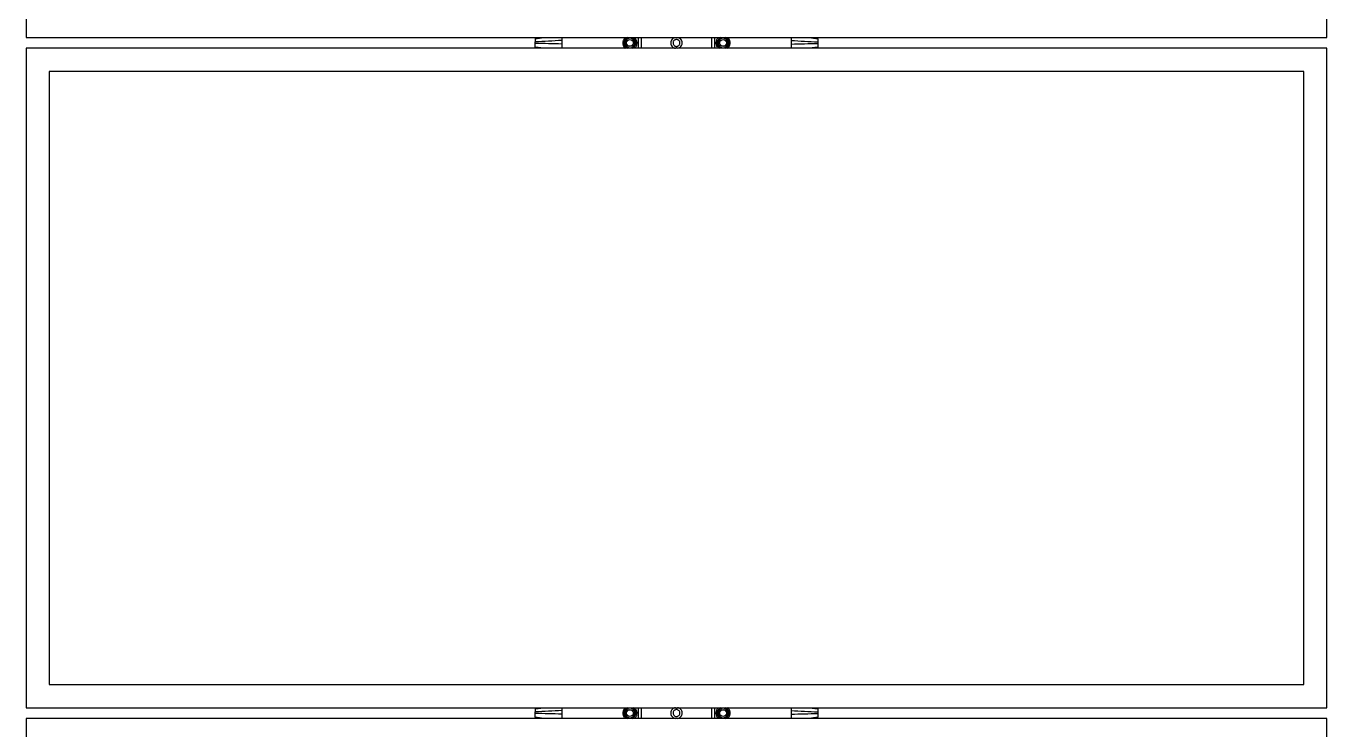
# Model space of a CAD drawing. Header units: inches. Extents: x -1851 to 6314, y -1304 to 4687.
# Drawn here: x -1850.6 to -1761.1, y 264.4 to 312.9 of the extents above; entities that cross this region are included whole.
import ezdxf

# ---------------------------------------------------------------- set-up
doc = ezdxf.new("R2010")
doc.units = ezdxf.units.IN
doc.header["$MEASUREMENT"] = 0
doc.layers.add('E-ARRY-TABL', color=9, linetype='Continuous')

msp = doc.modelspace()

# ---------------------------------------------------------------- linework, layer by layer
at = {"layer": 'E-ARRY-TABL'}
for p, q in [((-1850.63001, 357.47151), (-1850.63001, 312.06072)), ((-1761.09018, 312.06072), (-1761.09018, 357.47151)), ((-1850.63001, 312.06072), (-1761.09018, 312.06072)), ((-1815.58771, 311.98109), (-1815.00166, 312.06072)), ((-1809.39852, 312.05275), (-1809.38976, 312.06072)), ((-1809.02384, 312.06072), (-1808.89526, 311.98611)), ((-1808.88596, 312.06072), (-1808.85999, 312.04688)), ((-1802.98737, 312.05495), (-1802.98098, 312.06072)), ((-1796.71853, 312.06072), (-1796.13248, 311.98109)), ((-1761.09018, 311.32829), (-1850.63001, 311.32829)), ((-1850.63001, 311.32829), (-1850.63001, 265.9175)), ((-1815.00094, 311.32829), (-1815.58771, 311.40792)), ((-1808.73045, 311.33626), (-1808.73921, 311.32829)), ((-1802.83424, 311.32829), (-1802.86252, 311.34349)), ((-1802.69831, 311.32829), (-1802.82685, 311.40403)), ((-1802.32405, 311.33406), (-1802.33043, 311.32829)), ((-1796.13248, 311.40792), (-1796.71926, 311.32829)), ((-1761.09018, 265.9175), (-1761.09018, 311.32829)), ((-1849.02781, 309.72609), (-1849.02781, 267.51969)), ((-1762.69238, 309.72609), (-1849.02781, 309.72609)), ((-1762.69238, 267.51969), (-1762.69238, 309.72609)), ((-1849.02781, 267.51969), (-1762.69238, 267.51969)), ((-1849.02781, 267.51969), (-1762.69238, 267.51969)), ((-1850.63001, 265.9175), (-1761.09018, 265.9175)), ((-1850.63001, 265.9175), (-1761.09018, 265.9175)), ((-1761.09018, 265.18507), (-1850.63001, 265.18507)), ((-1850.63001, 265.18507), (-1850.63001, 219.77427)), ((-1761.09018, 265.18507), (-1850.63001, 265.18507)), ((-1761.09018, 265.18507), (-1850.63001, 265.18507)), ((-1815.58771, 265.83787), (-1815.00166, 265.9175)), ((-1815.58771, 265.83787), (-1815.00166, 265.9175)), ((-1815.00094, 265.18507), (-1815.58771, 265.26469)), ((-1815.00094, 265.18507), (-1815.58771, 265.26469)), ((-1809.39852, 265.90952), (-1809.38976, 265.9175)), ((-1809.39852, 265.90952), (-1809.38976, 265.9175)), ((-1809.02384, 265.9175), (-1808.89526, 265.84288)), ((-1809.02384, 265.9175), (-1808.89526, 265.84288)), ((-1808.88596, 265.9175), (-1808.85999, 265.90366)), ((-1808.88596, 265.9175), (-1808.85999, 265.90366)), ((-1808.73045, 265.19304), (-1808.73921, 265.18507)), ((-1808.73045, 265.19304), (-1808.73921, 265.18507)), ((-1802.98737, 265.91172), (-1802.98098, 265.9175)), ((-1802.98737, 265.91172), (-1802.98098, 265.9175)), ((-1802.83424, 265.18507), (-1802.86252, 265.20026)), ((-1802.83424, 265.18507), (-1802.86252, 265.20026)), ((-1802.69831, 265.18507), (-1802.82685, 265.2608)), ((-1802.69831, 265.18507), (-1802.82685, 265.2608)), ((-1802.32405, 265.19084), (-1802.33043, 265.18507)), ((-1802.32405, 265.19084), (-1802.33043, 265.18507)), ((-1796.13248, 265.26469), (-1796.71926, 265.18507)), ((-1796.13248, 265.26469), (-1796.71926, 265.18507)), ((-1796.71853, 265.9175), (-1796.13248, 265.83787)), ((-1796.71853, 265.9175), (-1796.13248, 265.83787)), ((-1761.09018, 219.77427), (-1761.09018, 265.18507))]:
    msp.add_line(p, q, dxfattribs=at)
for centre, radius in [((-1809.06449, 311.6945), 0.24051), ((-1809.06449, 311.6945), 0.22889), ((-1802.65571, 311.6945), 0.24051), ((-1802.65571, 311.6945), 0.22889), ((-1809.06449, 265.55128), 0.24051), ((-1809.06449, 265.55128), 0.24051), ((-1809.06449, 265.55128), 0.22889), ((-1809.06449, 265.55128), 0.22889), ((-1802.65571, 265.55128), 0.24051), ((-1802.65571, 265.55128), 0.24051), ((-1802.65571, 265.55128), 0.22889), ((-1802.65571, 265.55128), 0.22889)]:
    msp.add_circle(centre, radius, dxfattribs=at)
for centre, radius, start, end in [((-1809.06449, 311.6945), 0.48981, 177.9975613, 189.2475613), ((-1809.06449, 311.6945), 0.48981, 166.7475613, 177.9975613), ((-1809.06449, 311.6945), 0.48981, 189.2475613, 200.4975613), ((-1809.06449, 311.6945), 0.48981, 155.4975613, 166.7475613), ((-1809.06449, 311.6945), 0.48981, 144.2475613, 155.4975613), ((-1809.06449, 311.6945), 0.40742, 115.9892336, 244.0107664), ((-1809.06449, 311.6945), 0.48981, 132.9975613, 144.2475613), ((-1809.06449, 311.6945), 0.33715, 119.8725613, 179.8725613), ((-1809.06449, 311.6945), 0.33715, 179.8725613, 239.8725613), ((-1809.06449, 311.6945), 0.33715, 59.8725613, 119.8725613), ((-1809.06449, 311.6945), 0.33715, 299.8725613, 359.8725613), ((-1809.06449, 311.6945), 0.33715, 359.8725613, 59.8725613), ((-1809.06449, 311.6945), 0.40742, 295.9892336, 59.8725613), ((-1809.06449, 311.6945), 0.48981, 42.9975613, 48.3883908), ((-1809.06449, 311.6945), 0.48981, 31.7475613, 42.9975613), ((-1809.06449, 311.6945), 0.48981, 20.4975613, 31.7475613), ((-1809.06449, 311.6945), 0.48981, 9.2475613, 20.4975613), ((-1809.06449, 311.6945), 0.48981, 346.7475613, 357.9975613), ((-1809.06449, 311.6945), 0.48981, 357.9975613, 9.2475613), ((-1802.65571, 311.6945), 0.48981, 177.6184959, 188.8684959), ((-1802.65571, 311.6945), 0.48981, 166.3684959, 177.6184959), ((-1802.65571, 311.6945), 0.48981, 188.8684959, 200.1184959), ((-1802.65571, 311.6945), 0.48981, 155.1184959, 166.3684959), ((-1802.65571, 311.6945), 0.48981, 143.8684959, 155.1184959), ((-1802.65571, 311.6945), 0.40742, 115.9892336, 239.4934959), ((-1802.65571, 311.6945), 0.48981, 132.6184959, 143.8684959), ((-1802.65571, 311.6945), 0.33715, 179.4934959, 239.4934959), ((-1802.65571, 311.6945), 0.33715, 119.4934959, 179.4934959), ((-1802.65571, 311.6945), 0.33715, 59.4934959, 119.4934959), ((-1802.65571, 311.6945), 0.33715, 299.4934959, 359.4934959), ((-1802.65571, 311.6945), 0.33715, 359.4934959, 59.4934959), ((-1802.65571, 311.6945), 0.40742, 295.9892336, 64.0107664), ((-1802.65571, 311.6945), 0.48981, 42.6184959, 48.3883908), ((-1802.65571, 311.6945), 0.48981, 31.3684959, 42.6184959), ((-1802.65571, 311.6945), 0.48981, 20.1184959, 31.3684959), ((-1802.65571, 311.6945), 0.48981, 8.8684959, 20.1184959), ((-1802.65571, 311.6945), 0.48981, 346.3684959, 357.6184959), ((-1802.65571, 311.6945), 0.48981, 357.6184959, 8.8684959), ((-1809.06449, 311.6945), 0.48981, 200.4975613, 211.7475613), ((-1809.06449, 311.6945), 0.48981, 211.7475613, 222.9975613), ((-1809.06449, 311.6945), 0.48981, 222.9975613, 228.3883908), ((-1809.06449, 311.6945), 0.33715, 239.8725613, 299.8725613), ((-1809.06449, 311.6945), 0.48981, 312.9975613, 324.2475613), ((-1809.06449, 311.6945), 0.48981, 324.2475613, 335.4975613), ((-1809.06449, 311.6945), 0.48981, 335.4975613, 346.7475613), ((-1802.65571, 311.6945), 0.48981, 200.1184959, 211.3684959), ((-1802.65571, 311.6945), 0.48981, 211.3684959, 222.6184959), ((-1802.65571, 311.6945), 0.48981, 222.6184959, 228.3883908), ((-1802.65571, 311.6945), 0.33715, 239.4934959, 299.4934959), ((-1802.65571, 311.6945), 0.48981, 312.6184959, 323.8684959), ((-1802.65571, 311.6945), 0.48981, 323.8684959, 335.1184959), ((-1802.65571, 311.6945), 0.48981, 335.1184959, 346.3684959), ((-1809.06449, 265.55128), 0.48981, 177.9975613, 189.2475613), ((-1809.06449, 265.55128), 0.48981, 177.9975613, 189.2475613), ((-1809.06449, 265.55128), 0.48981, 166.7475613, 177.9975613), ((-1809.06449, 265.55128), 0.48981, 166.7475613, 177.9975613), ((-1809.06449, 265.55128), 0.48981, 189.2475613, 200.4975613), ((-1809.06449, 265.55128), 0.48981, 189.2475613, 200.4975613), ((-1809.06449, 265.55128), 0.48981, 155.4975613, 166.7475613), ((-1809.06449, 265.55128), 0.48981, 155.4975613, 166.7475613), ((-1809.06449, 265.55128), 0.48981, 200.4975613, 211.7475613), ((-1809.06449, 265.55128), 0.48981, 200.4975613, 211.7475613), ((-1809.06449, 265.55128), 0.48981, 144.2475613, 155.4975613), ((-1809.06449, 265.55128), 0.48981, 144.2475613, 155.4975613), ((-1809.06449, 265.55128), 0.48981, 211.7475613, 222.9975613), ((-1809.06449, 265.55128), 0.48981, 211.7475613, 222.9975613), ((-1809.06449, 265.55128), 0.40742, 115.9892336, 244.0107664), ((-1809.06449, 265.55128), 0.40742, 115.9892336, 244.0107664), ((-1809.06449, 265.55128), 0.48981, 132.9975613, 144.2475613), ((-1809.06449, 265.55128), 0.48981, 132.9975613, 144.2475613), ((-1809.06449, 265.55128), 0.48981, 222.9975613, 228.3883908), ((-1809.06449, 265.55128), 0.48981, 222.9975613, 228.3883908), ((-1809.06449, 265.55128), 0.33715, 119.8725613, 179.8725613), ((-1809.06449, 265.55128), 0.33715, 119.8725613, 179.8725613), ((-1809.06449, 265.55128), 0.33715, 179.8725613, 239.8725613), ((-1809.06449, 265.55128), 0.33715, 179.8725613, 239.8725613), ((-1809.06449, 265.55128), 0.33715, 239.8725613, 299.8725613), ((-1809.06449, 265.55128), 0.33715, 239.8725613, 299.8725613), ((-1809.06449, 265.55128), 0.33715, 59.8725613, 119.8725613), ((-1809.06449, 265.55128), 0.33715, 59.8725613, 119.8725613), ((-1809.06449, 265.55128), 0.33715, 299.8725613, 359.8725613), ((-1809.06449, 265.55128), 0.33715, 299.8725613, 359.8725613), ((-1809.06449, 265.55128), 0.33715, 359.8725613, 59.8725613), ((-1809.06449, 265.55128), 0.33715, 359.8725613, 59.8725613), ((-1809.06449, 265.55128), 0.40742, 295.9892336, 59.8725613), ((-1809.06449, 265.55128), 0.40742, 295.9892336, 59.8725613), ((-1809.06449, 265.55128), 0.48981, 42.9975613, 48.3883908), ((-1809.06449, 265.55128), 0.48981, 42.9975613, 48.3883908), ((-1809.06449, 265.55128), 0.48981, 312.9975613, 324.2475613), ((-1809.06449, 265.55128), 0.48981, 312.9975613, 324.2475613), ((-1809.06449, 265.55128), 0.48981, 31.7475613, 42.9975613), ((-1809.06449, 265.55128), 0.48981, 31.7475613, 42.9975613), ((-1809.06449, 265.55128), 0.48981, 324.2475613, 335.4975613), ((-1809.06449, 265.55128), 0.48981, 324.2475613, 335.4975613), ((-1809.06449, 265.55128), 0.48981, 20.4975613, 31.7475613), ((-1809.06449, 265.55128), 0.48981, 20.4975613, 31.7475613), ((-1809.06449, 265.55128), 0.48981, 335.4975613, 346.7475613), ((-1809.06449, 265.55128), 0.48981, 335.4975613, 346.7475613), ((-1809.06449, 265.55128), 0.48981, 9.2475613, 20.4975613), ((-1809.06449, 265.55128), 0.48981, 9.2475613, 20.4975613), ((-1809.06449, 265.55128), 0.48981, 346.7475613, 357.9975613), ((-1809.06449, 265.55128), 0.48981, 346.7475613, 357.9975613), ((-1809.06449, 265.55128), 0.48981, 357.9975613, 9.2475613), ((-1809.06449, 265.55128), 0.48981, 357.9975613, 9.2475613), ((-1802.65571, 265.55128), 0.48981, 177.6184959, 188.8684959), ((-1802.65571, 265.55128), 0.48981, 177.6184959, 188.8684959), ((-1802.65571, 265.55128), 0.48981, 166.3684959, 177.6184959), ((-1802.65571, 265.55128), 0.48981, 166.3684959, 177.6184959), ((-1802.65571, 265.55128), 0.48981, 188.8684959, 200.1184959), ((-1802.65571, 265.55128), 0.48981, 188.8684959, 200.1184959), ((-1802.65571, 265.55128), 0.48981, 155.1184959, 166.3684959), ((-1802.65571, 265.55128), 0.48981, 155.1184959, 166.3684959), ((-1802.65571, 265.55128), 0.48981, 200.1184959, 211.3684959), ((-1802.65571, 265.55128), 0.48981, 200.1184959, 211.3684959), ((-1802.65571, 265.55128), 0.48981, 143.8684959, 155.1184959), ((-1802.65571, 265.55128), 0.48981, 143.8684959, 155.1184959), ((-1802.65571, 265.55128), 0.48981, 211.3684959, 222.6184959), ((-1802.65571, 265.55128), 0.48981, 211.3684959, 222.6184959), ((-1802.65571, 265.55128), 0.40742, 115.9892336, 239.4934959), ((-1802.65571, 265.55128), 0.40742, 115.9892336, 239.4934959), ((-1802.65571, 265.55128), 0.48981, 132.6184959, 143.8684959), ((-1802.65571, 265.55128), 0.48981, 132.6184959, 143.8684959), ((-1802.65571, 265.55128), 0.48981, 222.6184959, 228.3883908), ((-1802.65571, 265.55128), 0.48981, 222.6184959, 228.3883908), ((-1802.65571, 265.55128), 0.33715, 179.4934959, 239.4934959), ((-1802.65571, 265.55128), 0.33715, 179.4934959, 239.4934959), ((-1802.65571, 265.55128), 0.33715, 119.4934959, 179.4934959), ((-1802.65571, 265.55128), 0.33715, 119.4934959, 179.4934959), ((-1802.65571, 265.55128), 0.33715, 239.4934959, 299.4934959), ((-1802.65571, 265.55128), 0.33715, 239.4934959, 299.4934959), ((-1802.65571, 265.55128), 0.33715, 59.4934959, 119.4934959), ((-1802.65571, 265.55128), 0.33715, 59.4934959, 119.4934959), ((-1802.65571, 265.55128), 0.33715, 299.4934959, 359.4934959), ((-1802.65571, 265.55128), 0.33715, 299.4934959, 359.4934959), ((-1802.65571, 265.55128), 0.33715, 359.4934959, 59.4934959), ((-1802.65571, 265.55128), 0.33715, 359.4934959, 59.4934959), ((-1802.65571, 265.55128), 0.40742, 295.9892336, 64.0107664), ((-1802.65571, 265.55128), 0.40742, 295.9892336, 64.0107664), ((-1802.65571, 265.55128), 0.48981, 42.6184959, 48.3883908), ((-1802.65571, 265.55128), 0.48981, 42.6184959, 48.3883908), ((-1802.65571, 265.55128), 0.48981, 312.6184959, 323.8684959), ((-1802.65571, 265.55128), 0.48981, 312.6184959, 323.8684959), ((-1802.65571, 265.55128), 0.48981, 31.3684959, 42.6184959), ((-1802.65571, 265.55128), 0.48981, 31.3684959, 42.6184959), ((-1802.65571, 265.55128), 0.48981, 323.8684959, 335.1184959), ((-1802.65571, 265.55128), 0.48981, 323.8684959, 335.1184959), ((-1802.65571, 265.55128), 0.48981, 20.1184959, 31.3684959), ((-1802.65571, 265.55128), 0.48981, 20.1184959, 31.3684959), ((-1802.65571, 265.55128), 0.48981, 335.1184959, 346.3684959), ((-1802.65571, 265.55128), 0.48981, 335.1184959, 346.3684959), ((-1802.65571, 265.55128), 0.48981, 8.8684959, 20.1184959), ((-1802.65571, 265.55128), 0.48981, 8.8684959, 20.1184959), ((-1802.65571, 265.55128), 0.48981, 346.3684959, 357.6184959), ((-1802.65571, 265.55128), 0.48981, 346.3684959, 357.6184959), ((-1802.65571, 265.55128), 0.48981, 357.6184959, 8.8684959), ((-1802.65571, 265.55128), 0.48981, 357.6184959, 8.8684959)]:
    msp.add_arc(centre, radius, start, end, dxfattribs=at)
for points, knots in [([(-1815.58771, 312.06072), (-1815.58771, 312.05225), (-1815.58771, 312.01057), (-1815.58771, 311.99416), (-1815.58771, 311.98109)], [0, 0, 0, 0, 0.20325176, 1, 1, 1, 1]), ([(-1815.58771, 311.98109), (-1815.58771, 311.96616), (-1815.58771, 311.938), (-1815.58771, 311.90601), (-1815.58771, 311.87978), (-1815.58771, 311.83633), (-1815.58771, 311.79742), (-1815.58771, 311.77508), (-1815.58771, 311.77274)], [0, 0, 0, 0, 0.33678176, 0.63541447, 0.76243525, 0.8746394, 0.98681762, 1, 1, 1, 1]), ([(-1813.74976, 311.87004), (-1814.05585, 311.84966), (-1814.66796, 311.80892), (-1815.28115, 311.7848), (-1815.58771, 311.77274)], [0, 0, 0, 0, 0.50005003, 1, 1, 1, 1]), ([(-1815.58771, 311.6647), (-1815.58771, 311.66793), (-1815.58771, 311.67248), (-1815.58771, 311.6797), (-1815.58771, 311.68417), (-1815.58771, 311.68779), (-1815.58771, 311.68924), (-1815.58771, 311.69214), (-1815.58771, 311.69691), (-1815.58771, 311.70355), (-1815.58771, 311.71212), (-1815.58771, 311.72569), (-1815.58771, 311.74621), (-1815.58771, 311.76303), (-1815.58771, 311.77274)], [0, 0, 0, 0, 0.08879268, 0.12526657, 0.19819658, 0.21143495, 0.2246733, 0.23791163, 0.29086497, 0.35553149, 0.42020743, 0.52626341, 0.72662599, 1, 1, 1, 1]), ([(-1813.74998, 311.61607), (-1814.05615, 311.6268), (-1814.66843, 311.64827), (-1815.2813, 311.65923), (-1815.58771, 311.6647)], [0, 0, 0, 0, 0.5000369, 1, 1, 1, 1]), ([(-1815.58771, 311.40792), (-1815.58771, 311.41296), (-1815.58771, 311.44247), (-1815.58771, 311.46897), (-1815.58771, 311.51466), (-1815.58771, 311.55658), (-1815.58771, 311.6078), (-1815.58771, 311.64557), (-1815.58771, 311.6647)], [0, 0, 0, 0, 0.10440808, 0.6100925, 0.71322901, 0.81638141, 0.90695804, 1, 1, 1, 1]), ([(-1813.74998, 311.61607), (-1813.74987, 311.58753), (-1813.74964, 311.52613), (-1813.74994, 311.44028), (-1813.75069, 311.36982), (-1813.75153, 311.34071), (-1813.75189, 311.32829)], [0, 0, 0, 0, 0.23768233, 0.51129798, 0.79146028, 1, 1, 1, 1]), ([(-1813.75188, 312.06072), (-1813.75153, 312.04822), (-1813.75074, 312.01993), (-1813.74997, 311.95468), (-1813.74983, 311.89813), (-1813.74976, 311.87004)], [0, 0, 0, 0, 0.28487701, 0.64472297, 1, 1, 1, 1]), ([(-1813.74976, 311.87004), (-1813.74984, 311.83073), (-1813.74994, 311.78373), (-1813.75022, 311.72835), (-1813.75027, 311.70344), (-1813.75028, 311.68237), (-1813.75022, 311.66709), (-1813.75021, 311.65613), (-1813.75013, 311.64011), (-1813.75004, 311.62515), (-1813.74998, 311.61607)], [0, 0, 0, 0, 0.47390056, 0.56658419, 0.64609734, 0.76528998, 0.81285189, 0.82468891, 0.89350459, 1, 1, 1, 1]), ([(-1809.40207, 311.5006), (-1809.402, 311.53221), (-1809.40185, 311.59602), (-1809.40171, 311.66198), (-1809.40163, 311.69525)], [0, 0, 0, 0, 0.49545796, 1, 1, 1, 1]), ([(-1809.40163, 311.69525), (-1809.40162, 311.69987), (-1809.40148, 311.7656), (-1809.40133, 311.83002), (-1809.4012, 311.88991)], [0, 0, 0, 0, 0.07022032, 1, 1, 1, 1]), ([(-1809.4012, 311.88991), (-1809.37379, 311.90565), (-1809.31846, 311.93743), (-1809.26127, 311.97028), (-1809.23241, 311.98686)], [0, 0, 0, 0, 0.49545796, 1, 1, 1, 1]), ([(-1809.23241, 311.98686), (-1809.22841, 311.98916), (-1809.18499, 312.0141), (-1809.14244, 312.03853), (-1809.10382, 312.06072)], [0, 0, 0, 0, 0.09219659, 1, 1, 1, 1]), ([(-1808.89526, 311.98611), (-1808.88141, 311.97807), (-1808.82444, 311.945), (-1808.76892, 311.91279), (-1808.72691, 311.88841)], [0, 0, 0, 0, 0.24316571, 1, 1, 1, 1]), ([(-1808.72734, 311.69375), (-1808.72735, 311.68914), (-1808.7275, 311.62341), (-1808.72764, 311.55899), (-1808.72777, 311.4991)], [0, 0, 0, 0, 0.07022032, 1, 1, 1, 1]), ([(-1808.72691, 311.88841), (-1808.72698, 311.85679), (-1808.72712, 311.79299), (-1808.72727, 311.72703), (-1808.72734, 311.69375)], [0, 0, 0, 0, 0.49545796, 1, 1, 1, 1]), ([(-1808.49704, 312.06072), (-1808.49683, 312.03217), (-1808.49497, 311.78804), (-1808.4963, 311.54388), (-1808.49748, 311.32829)], [0, 0, 0, 0, 0.11695965, 1, 1, 1, 1]), ([(-1808.26877, 311.32829), (-1808.26796, 311.54435), (-1808.26704, 311.7885), (-1808.26851, 312.03264), (-1808.26868, 312.06072)], [0, 0, 0, 0, 0.88496735, 1, 1, 1, 1]), ([(-1805.93122, 312.06072), (-1805.95079, 312.05848), (-1806.01386, 312.05125), (-1806.10891, 311.99587), (-1806.20022, 311.90251), (-1806.25323, 311.78257), (-1806.26156, 311.65325), (-1806.22461, 311.52876), (-1806.14679, 311.42453), (-1806.047, 311.35202), (-1805.97101, 311.33546), (-1805.93808, 311.32829)], [0, 0, 0, 0, 0.05546714, 0.17874011, 0.30106824, 0.42207478, 0.54148605, 0.66055055, 0.78149386, 0.90531594, 1, 1, 1, 1]), ([(-1805.62837, 311.74674), (-1805.62502, 311.72028), (-1805.61934, 311.67547), (-1805.63673, 311.60515), (-1805.67217, 311.54183), (-1805.733, 311.48857), (-1805.8078, 311.45819), (-1805.88886, 311.45413), (-1805.96685, 311.47721), (-1806.03253, 311.52465), (-1806.07876, 311.5908), (-1806.10075, 311.66863), (-1806.09585, 311.74963), (-1806.07473, 311.79969), (-1806.04616, 311.84454), (-1806.00991, 311.88462), (-1805.93911, 311.92325), (-1805.85923, 311.93657), (-1805.77899, 311.92267), (-1805.70856, 311.88294), (-1805.65351, 311.82277), (-1805.63674, 311.77203), (-1805.62837, 311.74674)], [0, 0, 0, 0, 0.05318276, 0.09005186, 0.14393099, 0.19750813, 0.25069383, 0.30399741, 0.357752, 0.41158851, 0.46500708, 0.51815786, 0.57160806, 0.62534802, 0.6254612, 0.67918991, 0.73247166, 0.7856688, 0.83927645, 0.89315627, 0.94674062, 1, 1, 1, 1]), ([(-1805.46641, 311.65179), (-1805.46572, 311.69418), (-1805.46434, 311.77928), (-1805.5184, 311.89916), (-1805.60776, 311.99346), (-1805.70401, 312.05049), (-1805.76883, 312.05823), (-1805.78971, 312.06072)], [0, 0, 0, 0, 0.21832836, 0.43818827, 0.66225644, 0.89122321, 1, 1, 1, 1]), ([(-1805.76795, 311.32829), (-1805.72811, 311.34068), (-1805.64654, 311.36606), (-1805.54799, 311.45157), (-1805.4857, 311.55183), (-1805.47196, 311.623), (-1805.46641, 311.65179)], [0, 0, 0, 0, 0.26374459, 0.54015918, 0.81403697, 1, 1, 1, 1]), ([(-1803.45156, 312.06072), (-1803.45224, 311.84141), (-1803.45299, 311.59726), (-1803.45172, 311.35312), (-1803.45159, 311.32829)], [0, 0, 0, 0, 0.89827738, 1, 1, 1, 1]), ([(-1803.22317, 311.32829), (-1803.22336, 311.35362), (-1803.22524, 311.59775), (-1803.2239, 311.8419), (-1803.2227, 312.06072)], [0, 0, 0, 0, 0.10376783, 1, 1, 1, 1]), ([(-1802.99456, 311.50284), (-1802.99428, 311.53445), (-1802.99372, 311.59825), (-1802.99313, 311.66421), (-1802.99284, 311.69748)], [0, 0, 0, 0, 0.49545796, 1, 1, 1, 1]), ([(-1802.99284, 311.69748), (-1802.9928, 311.7021), (-1802.99222, 311.76783), (-1802.99165, 311.83224), (-1802.99112, 311.89213)], [0, 0, 0, 0, 0.07022032, 1, 1, 1, 1]), ([(-1802.99112, 311.89213), (-1802.9636, 311.90769), (-1802.90807, 311.93911), (-1802.85066, 311.97158), (-1802.82169, 311.98796)], [0, 0, 0, 0, 0.49545796, 1, 1, 1, 1]), ([(-1802.82169, 311.98796), (-1802.81767, 311.99023), (-1802.77424, 312.0148), (-1802.73168, 312.03887), (-1802.69306, 312.06072)], [0, 0, 0, 0, 0.09251655, 1, 1, 1, 1]), ([(-1802.6131, 312.06072), (-1802.5842, 312.04369), (-1802.54184, 312.01873), (-1802.49837, 311.99312), (-1802.48456, 311.98498)], [0, 0, 0, 0, 0.68234647, 1, 1, 1, 1]), ([(-1802.48456, 311.98498), (-1802.44057, 311.95906), (-1802.38379, 311.92561), (-1802.32916, 311.89342), (-1802.31685, 311.88617)], [0, 0, 0, 0, 0.77461933, 1, 1, 1, 1]), ([(-1802.31857, 311.69152), (-1802.31861, 311.68691), (-1802.31919, 311.62118), (-1802.31976, 311.55677), (-1802.32029, 311.49688)], [0, 0, 0, 0, 0.07022032, 1, 1, 1, 1]), ([(-1802.31685, 311.88617), (-1802.31713, 311.85456), (-1802.31769, 311.79076), (-1802.31828, 311.7248), (-1802.31857, 311.69152)], [0, 0, 0, 0, 0.49545796, 1, 1, 1, 1]), ([(-1797.97021, 311.61607), (-1797.97033, 311.58304), (-1797.97058, 311.51191), (-1797.97008, 311.41745), (-1797.96924, 311.35342), (-1797.96844, 311.33331), (-1797.96824, 311.32829)], [0, 0, 0, 0, 0.27287863, 0.58761891, 0.89709364, 1, 1, 1, 1]), ([(-1797.96823, 312.06072), (-1797.96843, 312.05569), (-1797.96923, 312.03554), (-1797.97012, 311.97228), (-1797.97033, 311.90431), (-1797.97043, 311.87004)], [0, 0, 0, 0, 0.14153086, 0.56714468, 1, 1, 1, 1]), ([(-1797.97043, 311.87004), (-1797.97035, 311.83073), (-1797.97025, 311.78373), (-1797.96997, 311.72835), (-1797.96992, 311.70344), (-1797.96991, 311.68237), (-1797.96998, 311.66709), (-1797.96998, 311.65613), (-1797.97007, 311.64011), (-1797.97016, 311.62515), (-1797.97021, 311.61607)], [0, 0, 0, 0, 0.47390056, 0.56658419, 0.64609734, 0.76528998, 0.81285189, 0.82468891, 0.89350459, 1, 1, 1, 1]), ([(-1797.97043, 311.87004), (-1797.66434, 311.84966), (-1797.05223, 311.80892), (-1796.43904, 311.7848), (-1796.13248, 311.77274)], [0, 0, 0, 0, 0.50005003, 1, 1, 1, 1]), ([(-1797.97021, 311.61607), (-1797.66405, 311.6268), (-1797.05176, 311.64827), (-1796.43889, 311.65923), (-1796.13248, 311.6647)], [0, 0, 0, 0, 0.5000369, 1, 1, 1, 1]), ([(-1796.13248, 311.98109), (-1796.13248, 311.99481), (-1796.13248, 312.01136), (-1796.13248, 312.05352), (-1796.13248, 312.06072)], [0, 0, 0, 0, 0.82924583, 1, 1, 1, 1]), ([(-1796.13248, 311.98109), (-1796.13248, 311.96603), (-1796.13248, 311.93621), (-1796.13248, 311.90722), (-1796.13248, 311.87262), (-1796.13248, 311.82658), (-1796.13248, 311.78993), (-1796.13248, 311.77274)], [0, 0, 0, 0, 0.33226531, 0.65749152, 0.78830451, 0.90070504, 1, 1, 1, 1]), ([(-1796.13248, 311.77274), (-1796.13248, 311.75942), (-1796.13248, 311.74095), (-1796.13248, 311.72062), (-1796.13248, 311.71262), (-1796.13248, 311.70465), (-1796.13248, 311.69733), (-1796.13248, 311.69068), (-1796.13248, 311.68902), (-1796.13248, 311.68669), (-1796.13248, 311.6837), (-1796.13248, 311.67839), (-1796.13248, 311.67205), (-1796.13248, 311.66705), (-1796.13248, 311.6647)], [0, 0, 0, 0, 0.37846039, 0.52505981, 0.56152037, 0.59798215, 0.74387586, 0.76219315, 0.78042261, 0.78953734, 0.82599699, 0.8624566, 0.93540184, 1, 1, 1, 1]), ([(-1796.13248, 311.6647), (-1796.13248, 311.646), (-1796.13248, 311.60608), (-1796.13248, 311.55314), (-1796.13248, 311.50969), (-1796.13248, 311.48273), (-1796.13248, 311.451), (-1796.13248, 311.42267), (-1796.13248, 311.40792)], [0, 0, 0, 0, 0.0909871, 0.19422226, 0.29748069, 0.41285151, 0.69427365, 1, 1, 1, 1]), ([(-1815.58771, 311.40792), (-1815.58771, 311.3942), (-1815.58771, 311.37765), (-1815.58771, 311.33549), (-1815.58771, 311.32829)], [0, 0, 0, 0, 0.82924583, 1, 1, 1, 1]), ([(-1809.23371, 311.4029), (-1809.27787, 311.42853), (-1809.33487, 311.46161), (-1809.38971, 311.49343), (-1809.40207, 311.5006)], [0, 0, 0, 0, 0.77461933, 1, 1, 1, 1]), ([(-1809.10514, 311.32829), (-1809.134, 311.34504), (-1809.17637, 311.36962), (-1809.21985, 311.39486), (-1809.23371, 311.4029)], [0, 0, 0, 0, 0.68117419, 1, 1, 1, 1]), ([(-1808.89656, 311.40215), (-1808.90057, 311.39985), (-1808.94398, 311.37491), (-1808.98653, 311.35047), (-1809.02516, 311.32829)], [0, 0, 0, 0, 0.09219659, 1, 1, 1, 1]), ([(-1808.72777, 311.4991), (-1808.75519, 311.48336), (-1808.81051, 311.45158), (-1808.86771, 311.41873), (-1808.89656, 311.40215)], [0, 0, 0, 0, 0.49545796, 1, 1, 1, 1]), ([(-1802.82685, 311.40403), (-1802.84065, 311.41216), (-1802.89741, 311.4456), (-1802.95271, 311.47818), (-1802.99456, 311.50284)], [0, 0, 0, 0, 0.24316571, 1, 1, 1, 1]), ([(-1802.48972, 311.40105), (-1802.49374, 311.39877), (-1802.53717, 311.37421), (-1802.57973, 311.35013), (-1802.61835, 311.32829)], [0, 0, 0, 0, 0.09251655, 1, 1, 1, 1]), ([(-1802.32029, 311.49688), (-1802.34781, 311.48132), (-1802.40334, 311.4499), (-1802.46075, 311.41743), (-1802.48972, 311.40105)], [0, 0, 0, 0, 0.49545796, 1, 1, 1, 1]), ([(-1796.13248, 311.32829), (-1796.13248, 311.33676), (-1796.13248, 311.37844), (-1796.13248, 311.39484), (-1796.13248, 311.40792)], [0, 0, 0, 0, 0.20325176, 1, 1, 1, 1]), ([(-1815.58771, 265.9175), (-1815.58771, 265.90903), (-1815.58771, 265.86735), (-1815.58771, 265.85094), (-1815.58771, 265.83787)], [0, 0, 0, 0, 0.20325176, 1, 1, 1, 1]), ([(-1815.58771, 265.9175), (-1815.58771, 265.90903), (-1815.58771, 265.86735), (-1815.58771, 265.85094), (-1815.58771, 265.83787)], [0, 0, 0, 0, 0.20325176, 1, 1, 1, 1]), ([(-1815.58771, 265.83787), (-1815.58771, 265.82294), (-1815.58771, 265.79477), (-1815.58771, 265.76279), (-1815.58771, 265.73655), (-1815.58771, 265.6931), (-1815.58771, 265.65419), (-1815.58771, 265.63186), (-1815.58771, 265.62951)], [0, 0, 0, 0, 0.33678176, 0.63541447, 0.76243525, 0.8746394, 0.98681762, 1, 1, 1, 1]), ([(-1815.58771, 265.83787), (-1815.58771, 265.82294), (-1815.58771, 265.79477), (-1815.58771, 265.76279), (-1815.58771, 265.73655), (-1815.58771, 265.6931), (-1815.58771, 265.65419), (-1815.58771, 265.63186), (-1815.58771, 265.62951)], [0, 0, 0, 0, 0.33678176, 0.63541447, 0.76243525, 0.8746394, 0.98681762, 1, 1, 1, 1]), ([(-1813.74976, 265.72681), (-1814.05585, 265.70644), (-1814.66796, 265.66569), (-1815.28115, 265.64157), (-1815.58771, 265.62951)], [0, 0, 0, 0, 0.50005003, 1, 1, 1, 1]), ([(-1813.74976, 265.72681), (-1814.05585, 265.70644), (-1814.66796, 265.66569), (-1815.28115, 265.64157), (-1815.58771, 265.62951)], [0, 0, 0, 0, 0.50005003, 1, 1, 1, 1]), ([(-1815.58771, 265.52148), (-1815.58771, 265.52471), (-1815.58771, 265.52926), (-1815.58771, 265.53648), (-1815.58771, 265.54095), (-1815.58771, 265.54457), (-1815.58771, 265.54602), (-1815.58771, 265.54891), (-1815.58771, 265.55368), (-1815.58771, 265.56033), (-1815.58771, 265.5689), (-1815.58771, 265.58247), (-1815.58771, 265.60299), (-1815.58771, 265.61981), (-1815.58771, 265.62951)], [0, 0, 0, 0, 0.08879268, 0.12526657, 0.19819658, 0.21143495, 0.2246733, 0.23791163, 0.29086497, 0.35553149, 0.42020743, 0.52626341, 0.72662599, 1, 1, 1, 1]), ([(-1815.58771, 265.52148), (-1815.58771, 265.52471), (-1815.58771, 265.52926), (-1815.58771, 265.53648), (-1815.58771, 265.54095), (-1815.58771, 265.54457), (-1815.58771, 265.54602), (-1815.58771, 265.54891), (-1815.58771, 265.55368), (-1815.58771, 265.56033), (-1815.58771, 265.5689), (-1815.58771, 265.58247), (-1815.58771, 265.60299), (-1815.58771, 265.61981), (-1815.58771, 265.62951)], [0, 0, 0, 0, 0.08879268, 0.12526657, 0.19819658, 0.21143495, 0.2246733, 0.23791163, 0.29086497, 0.35553149, 0.42020743, 0.52626341, 0.72662599, 1, 1, 1, 1]), ([(-1813.74998, 265.47285), (-1814.05615, 265.48358), (-1814.66843, 265.50505), (-1815.2813, 265.516), (-1815.58771, 265.52148)], [0, 0, 0, 0, 0.5000369, 1, 1, 1, 1]), ([(-1815.58771, 265.26469), (-1815.58771, 265.26974), (-1815.58771, 265.29925), (-1815.58771, 265.32574), (-1815.58771, 265.37143), (-1815.58771, 265.41336), (-1815.58771, 265.46458), (-1815.58771, 265.50234), (-1815.58771, 265.52148)], [0, 0, 0, 0, 0.10440808, 0.6100925, 0.71322901, 0.81638141, 0.90695804, 1, 1, 1, 1]), ([(-1813.74998, 265.47285), (-1814.05615, 265.48358), (-1814.66843, 265.50505), (-1815.2813, 265.516), (-1815.58771, 265.52148)], [0, 0, 0, 0, 0.5000369, 1, 1, 1, 1]), ([(-1815.58771, 265.26469), (-1815.58771, 265.26974), (-1815.58771, 265.29925), (-1815.58771, 265.32574), (-1815.58771, 265.37143), (-1815.58771, 265.41336), (-1815.58771, 265.46458), (-1815.58771, 265.50234), (-1815.58771, 265.52148)], [0, 0, 0, 0, 0.10440808, 0.6100925, 0.71322901, 0.81638141, 0.90695804, 1, 1, 1, 1]), ([(-1815.58771, 265.26469), (-1815.58771, 265.25097), (-1815.58771, 265.23443), (-1815.58771, 265.19226), (-1815.58771, 265.18507)], [0, 0, 0, 0, 0.82924583, 1, 1, 1, 1]), ([(-1815.58771, 265.26469), (-1815.58771, 265.25097), (-1815.58771, 265.23443), (-1815.58771, 265.19226), (-1815.58771, 265.18507)], [0, 0, 0, 0, 0.82924583, 1, 1, 1, 1]), ([(-1813.74998, 265.47285), (-1813.74987, 265.4443), (-1813.74964, 265.3829), (-1813.74994, 265.29705), (-1813.75069, 265.2266), (-1813.75153, 265.19749), (-1813.75189, 265.18507)], [0, 0, 0, 0, 0.23768233, 0.51129798, 0.79146028, 1, 1, 1, 1]), ([(-1813.74998, 265.47285), (-1813.74987, 265.4443), (-1813.74964, 265.3829), (-1813.74994, 265.29705), (-1813.75069, 265.2266), (-1813.75153, 265.19749), (-1813.75189, 265.18507)], [0, 0, 0, 0, 0.23768233, 0.51129798, 0.79146028, 1, 1, 1, 1]), ([(-1813.75188, 265.9175), (-1813.75153, 265.905), (-1813.75074, 265.87671), (-1813.74997, 265.81146), (-1813.74983, 265.75491), (-1813.74976, 265.72681)], [0, 0, 0, 0, 0.28487701, 0.64472297, 1, 1, 1, 1]), ([(-1813.75188, 265.9175), (-1813.75153, 265.905), (-1813.75074, 265.87671), (-1813.74997, 265.81146), (-1813.74983, 265.75491), (-1813.74976, 265.72681)], [0, 0, 0, 0, 0.28487701, 0.64472297, 1, 1, 1, 1]), ([(-1813.74976, 265.72681), (-1813.74984, 265.6875), (-1813.74994, 265.6405), (-1813.75022, 265.58512), (-1813.75027, 265.56021), (-1813.75028, 265.53914), (-1813.75022, 265.52387), (-1813.75021, 265.5129), (-1813.75013, 265.49689), (-1813.75004, 265.48193), (-1813.74998, 265.47285)], [0, 0, 0, 0, 0.47390056, 0.56658419, 0.64609734, 0.76528998, 0.81285189, 0.82468891, 0.89350459, 1, 1, 1, 1]), ([(-1813.74976, 265.72681), (-1813.74984, 265.6875), (-1813.74994, 265.6405), (-1813.75022, 265.58512), (-1813.75027, 265.56021), (-1813.75028, 265.53914), (-1813.75022, 265.52387), (-1813.75021, 265.5129), (-1813.75013, 265.49689), (-1813.75004, 265.48193), (-1813.74998, 265.47285)], [0, 0, 0, 0, 0.47390056, 0.56658419, 0.64609734, 0.76528998, 0.81285189, 0.82468891, 0.89350459, 1, 1, 1, 1]), ([(-1809.40207, 265.35738), (-1809.402, 265.38899), (-1809.40185, 265.4528), (-1809.40171, 265.51875), (-1809.40163, 265.55203)], [0, 0, 0, 0, 0.49545796, 1, 1, 1, 1]), ([(-1809.40207, 265.35738), (-1809.402, 265.38899), (-1809.40185, 265.4528), (-1809.40171, 265.51875), (-1809.40163, 265.55203)], [0, 0, 0, 0, 0.49545796, 1, 1, 1, 1]), ([(-1809.23371, 265.25968), (-1809.27787, 265.2853), (-1809.33487, 265.31838), (-1809.38971, 265.35021), (-1809.40207, 265.35738)], [0, 0, 0, 0, 0.77461933, 1, 1, 1, 1]), ([(-1809.23371, 265.25968), (-1809.27787, 265.2853), (-1809.33487, 265.31838), (-1809.38971, 265.35021), (-1809.40207, 265.35738)], [0, 0, 0, 0, 0.77461933, 1, 1, 1, 1]), ([(-1809.40163, 265.55203), (-1809.40162, 265.55665), (-1809.40148, 265.62238), (-1809.40133, 265.68679), (-1809.4012, 265.74668)], [0, 0, 0, 0, 0.07022032, 1, 1, 1, 1]), ([(-1809.40163, 265.55203), (-1809.40162, 265.55665), (-1809.40148, 265.62238), (-1809.40133, 265.68679), (-1809.4012, 265.74668)], [0, 0, 0, 0, 0.07022032, 1, 1, 1, 1]), ([(-1809.4012, 265.74668), (-1809.37379, 265.76243), (-1809.31846, 265.79421), (-1809.26127, 265.82706), (-1809.23241, 265.84363)], [0, 0, 0, 0, 0.49545796, 1, 1, 1, 1]), ([(-1809.4012, 265.74668), (-1809.37379, 265.76243), (-1809.31846, 265.79421), (-1809.26127, 265.82706), (-1809.23241, 265.84363)], [0, 0, 0, 0, 0.49545796, 1, 1, 1, 1]), ([(-1809.10514, 265.18507), (-1809.134, 265.20181), (-1809.17637, 265.2264), (-1809.21985, 265.25163), (-1809.23371, 265.25968)], [0, 0, 0, 0, 0.68117419, 1, 1, 1, 1]), ([(-1809.10514, 265.18507), (-1809.134, 265.20181), (-1809.17637, 265.2264), (-1809.21985, 265.25163), (-1809.23371, 265.25968)], [0, 0, 0, 0, 0.68117419, 1, 1, 1, 1]), ([(-1809.23241, 265.84363), (-1809.22841, 265.84593), (-1809.18499, 265.87087), (-1809.14244, 265.89531), (-1809.10382, 265.9175)], [0, 0, 0, 0, 0.09219659, 1, 1, 1, 1]), ([(-1809.23241, 265.84363), (-1809.22841, 265.84593), (-1809.18499, 265.87087), (-1809.14244, 265.89531), (-1809.10382, 265.9175)], [0, 0, 0, 0, 0.09219659, 1, 1, 1, 1]), ([(-1808.89656, 265.25893), (-1808.90057, 265.25663), (-1808.94398, 265.23169), (-1808.98653, 265.20725), (-1809.02516, 265.18507)], [0, 0, 0, 0, 0.09219659, 1, 1, 1, 1]), ([(-1808.89656, 265.25893), (-1808.90057, 265.25663), (-1808.94398, 265.23169), (-1808.98653, 265.20725), (-1809.02516, 265.18507)], [0, 0, 0, 0, 0.09219659, 1, 1, 1, 1]), ([(-1808.72777, 265.35588), (-1808.75519, 265.34013), (-1808.81051, 265.30836), (-1808.86771, 265.2755), (-1808.89656, 265.25893)], [0, 0, 0, 0, 0.49545796, 1, 1, 1, 1]), ([(-1808.72777, 265.35588), (-1808.75519, 265.34013), (-1808.81051, 265.30836), (-1808.86771, 265.2755), (-1808.89656, 265.25893)], [0, 0, 0, 0, 0.49545796, 1, 1, 1, 1]), ([(-1808.89526, 265.84288), (-1808.88141, 265.83484), (-1808.82444, 265.80178), (-1808.76892, 265.76957), (-1808.72691, 265.74518)], [0, 0, 0, 0, 0.24316571, 1, 1, 1, 1]), ([(-1808.89526, 265.84288), (-1808.88141, 265.83484), (-1808.82444, 265.80178), (-1808.76892, 265.76957), (-1808.72691, 265.74518)], [0, 0, 0, 0, 0.24316571, 1, 1, 1, 1]), ([(-1808.72734, 265.55053), (-1808.72735, 265.54592), (-1808.7275, 265.48018), (-1808.72764, 265.41577), (-1808.72777, 265.35588)], [0, 0, 0, 0, 0.07022032, 1, 1, 1, 1]), ([(-1808.72734, 265.55053), (-1808.72735, 265.54592), (-1808.7275, 265.48018), (-1808.72764, 265.41577), (-1808.72777, 265.35588)], [0, 0, 0, 0, 0.07022032, 1, 1, 1, 1]), ([(-1808.72691, 265.74518), (-1808.72698, 265.71357), (-1808.72712, 265.64977), (-1808.72727, 265.58381), (-1808.72734, 265.55053)], [0, 0, 0, 0, 0.49545796, 1, 1, 1, 1]), ([(-1808.72691, 265.74518), (-1808.72698, 265.71357), (-1808.72712, 265.64977), (-1808.72727, 265.58381), (-1808.72734, 265.55053)], [0, 0, 0, 0, 0.49545796, 1, 1, 1, 1]), ([(-1808.49704, 265.9175), (-1808.49683, 265.88894), (-1808.49497, 265.64481), (-1808.4963, 265.40066), (-1808.49748, 265.18507)], [0, 0, 0, 0, 0.11695965, 1, 1, 1, 1]), ([(-1808.49704, 265.9175), (-1808.49683, 265.88894), (-1808.49497, 265.64481), (-1808.4963, 265.40066), (-1808.49748, 265.18507)], [0, 0, 0, 0, 0.11695965, 1, 1, 1, 1]), ([(-1808.26877, 265.18507), (-1808.26796, 265.40113), (-1808.26704, 265.64528), (-1808.26851, 265.88941), (-1808.26868, 265.9175)], [0, 0, 0, 0, 0.88496735, 1, 1, 1, 1]), ([(-1808.26877, 265.18507), (-1808.26796, 265.40113), (-1808.26704, 265.64528), (-1808.26851, 265.88941), (-1808.26868, 265.9175)], [0, 0, 0, 0, 0.88496735, 1, 1, 1, 1]), ([(-1805.93122, 265.9175), (-1805.95079, 265.91525), (-1806.01386, 265.90803), (-1806.10891, 265.85265), (-1806.20022, 265.75929), (-1806.25323, 265.63935), (-1806.26156, 265.51003), (-1806.22461, 265.38554), (-1806.14679, 265.28131), (-1806.047, 265.2088), (-1805.97101, 265.19224), (-1805.93808, 265.18507)], [0, 0, 0, 0, 0.05546714, 0.17874011, 0.30106824, 0.42207478, 0.54148605, 0.66055055, 0.78149386, 0.90531594, 1, 1, 1, 1]), ([(-1805.93122, 265.9175), (-1805.95079, 265.91525), (-1806.01386, 265.90803), (-1806.10891, 265.85265), (-1806.20022, 265.75929), (-1806.25323, 265.63935), (-1806.26156, 265.51003), (-1806.22461, 265.38554), (-1806.14679, 265.28131), (-1806.047, 265.2088), (-1805.97101, 265.19224), (-1805.93808, 265.18507)], [0, 0, 0, 0, 0.05546714, 0.17874011, 0.30106824, 0.42207478, 0.54148605, 0.66055055, 0.78149386, 0.90531594, 1, 1, 1, 1]), ([(-1805.62837, 265.60351), (-1805.62502, 265.57705), (-1805.61934, 265.53225), (-1805.63673, 265.46193), (-1805.67217, 265.39861), (-1805.733, 265.34535), (-1805.8078, 265.31497), (-1805.88886, 265.31091), (-1805.96685, 265.33399), (-1806.03253, 265.38143), (-1806.07876, 265.44758), (-1806.10075, 265.52541), (-1806.09585, 265.6064), (-1806.07473, 265.65646), (-1806.04616, 265.70131), (-1806.00991, 265.74139), (-1805.93911, 265.78002), (-1805.85923, 265.79335), (-1805.77899, 265.77944), (-1805.70856, 265.73971), (-1805.65351, 265.67955), (-1805.63674, 265.62881), (-1805.62837, 265.60351)], [0, 0, 0, 0, 0.05318276, 0.09005186, 0.14393099, 0.19750813, 0.25069383, 0.30399741, 0.357752, 0.41158851, 0.46500708, 0.51815786, 0.57160806, 0.62534802, 0.6254612, 0.67918991, 0.73247166, 0.7856688, 0.83927645, 0.89315627, 0.94674062, 1, 1, 1, 1]), ([(-1805.62837, 265.60351), (-1805.62502, 265.57705), (-1805.61934, 265.53225), (-1805.63673, 265.46193), (-1805.67217, 265.39861), (-1805.733, 265.34535), (-1805.8078, 265.31497), (-1805.88886, 265.31091), (-1805.96685, 265.33399), (-1806.03253, 265.38143), (-1806.07876, 265.44758), (-1806.10075, 265.52541), (-1806.09585, 265.6064), (-1806.07473, 265.65646), (-1806.04616, 265.70131), (-1806.00991, 265.74139), (-1805.93911, 265.78002), (-1805.85923, 265.79335), (-1805.77899, 265.77944), (-1805.70856, 265.73971), (-1805.65351, 265.67955), (-1805.63674, 265.62881), (-1805.62837, 265.60351)], [0, 0, 0, 0, 0.05318276, 0.09005186, 0.14393099, 0.19750813, 0.25069383, 0.30399741, 0.357752, 0.41158851, 0.46500708, 0.51815786, 0.57160806, 0.62534802, 0.6254612, 0.67918991, 0.73247166, 0.7856688, 0.83927645, 0.89315627, 0.94674062, 1, 1, 1, 1]), ([(-1805.46641, 265.50856), (-1805.46572, 265.55096), (-1805.46434, 265.63606), (-1805.5184, 265.75594), (-1805.60776, 265.85024), (-1805.70401, 265.90727), (-1805.76883, 265.91501), (-1805.78971, 265.9175)], [0, 0, 0, 0, 0.21832836, 0.43818827, 0.66225644, 0.89122321, 1, 1, 1, 1]), ([(-1805.46641, 265.50856), (-1805.46572, 265.55096), (-1805.46434, 265.63606), (-1805.5184, 265.75594), (-1805.60776, 265.85024), (-1805.70401, 265.90727), (-1805.76883, 265.91501), (-1805.78971, 265.9175)], [0, 0, 0, 0, 0.21832836, 0.43818827, 0.66225644, 0.89122321, 1, 1, 1, 1]), ([(-1805.76795, 265.18507), (-1805.72811, 265.19746), (-1805.64654, 265.22283), (-1805.54799, 265.30834), (-1805.4857, 265.40861), (-1805.47196, 265.47978), (-1805.46641, 265.50856)], [0, 0, 0, 0, 0.26374459, 0.54015918, 0.81403697, 1, 1, 1, 1]), ([(-1805.76795, 265.18507), (-1805.72811, 265.19746), (-1805.64654, 265.22283), (-1805.54799, 265.30834), (-1805.4857, 265.40861), (-1805.47196, 265.47978), (-1805.46641, 265.50856)], [0, 0, 0, 0, 0.26374459, 0.54015918, 0.81403697, 1, 1, 1, 1]), ([(-1803.45156, 265.9175), (-1803.45224, 265.69818), (-1803.45299, 265.45404), (-1803.45172, 265.2099), (-1803.45159, 265.18507)], [0, 0, 0, 0, 0.89827738, 1, 1, 1, 1]), ([(-1803.45156, 265.9175), (-1803.45224, 265.69818), (-1803.45299, 265.45404), (-1803.45172, 265.2099), (-1803.45159, 265.18507)], [0, 0, 0, 0, 0.89827738, 1, 1, 1, 1]), ([(-1803.22317, 265.18507), (-1803.22336, 265.2104), (-1803.22524, 265.45453), (-1803.2239, 265.69868), (-1803.2227, 265.9175)], [0, 0, 0, 0, 0.10376783, 1, 1, 1, 1]), ([(-1803.22317, 265.18507), (-1803.22336, 265.2104), (-1803.22524, 265.45453), (-1803.2239, 265.69868), (-1803.2227, 265.9175)], [0, 0, 0, 0, 0.10376783, 1, 1, 1, 1]), ([(-1802.99456, 265.35962), (-1802.99428, 265.39123), (-1802.99372, 265.45503), (-1802.99313, 265.52098), (-1802.99284, 265.55426)], [0, 0, 0, 0, 0.49545796, 1, 1, 1, 1]), ([(-1802.99456, 265.35962), (-1802.99428, 265.39123), (-1802.99372, 265.45503), (-1802.99313, 265.52098), (-1802.99284, 265.55426)], [0, 0, 0, 0, 0.49545796, 1, 1, 1, 1]), ([(-1802.82685, 265.2608), (-1802.84065, 265.26894), (-1802.89741, 265.30237), (-1802.95271, 265.33496), (-1802.99456, 265.35962)], [0, 0, 0, 0, 0.24316571, 1, 1, 1, 1]), ([(-1802.82685, 265.2608), (-1802.84065, 265.26894), (-1802.89741, 265.30237), (-1802.95271, 265.33496), (-1802.99456, 265.35962)], [0, 0, 0, 0, 0.24316571, 1, 1, 1, 1]), ([(-1802.99284, 265.55426), (-1802.9928, 265.55888), (-1802.99222, 265.62461), (-1802.99165, 265.68902), (-1802.99112, 265.74891)], [0, 0, 0, 0, 0.07022032, 1, 1, 1, 1]), ([(-1802.99284, 265.55426), (-1802.9928, 265.55888), (-1802.99222, 265.62461), (-1802.99165, 265.68902), (-1802.99112, 265.74891)], [0, 0, 0, 0, 0.07022032, 1, 1, 1, 1]), ([(-1802.99112, 265.74891), (-1802.9636, 265.76447), (-1802.90807, 265.79588), (-1802.85066, 265.82835), (-1802.82169, 265.84474)], [0, 0, 0, 0, 0.49545796, 1, 1, 1, 1]), ([(-1802.99112, 265.74891), (-1802.9636, 265.76447), (-1802.90807, 265.79588), (-1802.85066, 265.82835), (-1802.82169, 265.84474)], [0, 0, 0, 0, 0.49545796, 1, 1, 1, 1]), ([(-1802.82169, 265.84474), (-1802.81767, 265.84701), (-1802.77424, 265.87158), (-1802.73168, 265.89565), (-1802.69306, 265.9175)], [0, 0, 0, 0, 0.09251655, 1, 1, 1, 1]), ([(-1802.82169, 265.84474), (-1802.81767, 265.84701), (-1802.77424, 265.87158), (-1802.73168, 265.89565), (-1802.69306, 265.9175)], [0, 0, 0, 0, 0.09251655, 1, 1, 1, 1]), ([(-1802.48972, 265.25782), (-1802.49374, 265.25555), (-1802.53717, 265.23099), (-1802.57973, 265.20691), (-1802.61835, 265.18507)], [0, 0, 0, 0, 0.09251655, 1, 1, 1, 1]), ([(-1802.48972, 265.25782), (-1802.49374, 265.25555), (-1802.53717, 265.23099), (-1802.57973, 265.20691), (-1802.61835, 265.18507)], [0, 0, 0, 0, 0.09251655, 1, 1, 1, 1]), ([(-1802.6131, 265.9175), (-1802.5842, 265.90047), (-1802.54184, 265.87551), (-1802.49837, 265.84989), (-1802.48456, 265.84176)], [0, 0, 0, 0, 0.68234647, 1, 1, 1, 1]), ([(-1802.6131, 265.9175), (-1802.5842, 265.90047), (-1802.54184, 265.87551), (-1802.49837, 265.84989), (-1802.48456, 265.84176)], [0, 0, 0, 0, 0.68234647, 1, 1, 1, 1]), ([(-1802.32029, 265.35366), (-1802.34781, 265.33809), (-1802.40334, 265.30668), (-1802.46075, 265.27421), (-1802.48972, 265.25782)], [0, 0, 0, 0, 0.49545796, 1, 1, 1, 1]), ([(-1802.32029, 265.35366), (-1802.34781, 265.33809), (-1802.40334, 265.30668), (-1802.46075, 265.27421), (-1802.48972, 265.25782)], [0, 0, 0, 0, 0.49545796, 1, 1, 1, 1]), ([(-1802.48456, 265.84176), (-1802.44057, 265.81584), (-1802.38379, 265.78238), (-1802.32916, 265.7502), (-1802.31685, 265.74295)], [0, 0, 0, 0, 0.77461933, 1, 1, 1, 1]), ([(-1802.48456, 265.84176), (-1802.44057, 265.81584), (-1802.38379, 265.78238), (-1802.32916, 265.7502), (-1802.31685, 265.74295)], [0, 0, 0, 0, 0.77461933, 1, 1, 1, 1]), ([(-1802.31857, 265.5483), (-1802.31861, 265.54369), (-1802.31919, 265.47796), (-1802.31976, 265.41354), (-1802.32029, 265.35366)], [0, 0, 0, 0, 0.07022032, 1, 1, 1, 1]), ([(-1802.31857, 265.5483), (-1802.31861, 265.54369), (-1802.31919, 265.47796), (-1802.31976, 265.41354), (-1802.32029, 265.35366)], [0, 0, 0, 0, 0.07022032, 1, 1, 1, 1]), ([(-1802.31685, 265.74295), (-1802.31713, 265.71133), (-1802.31769, 265.64753), (-1802.31828, 265.58158), (-1802.31857, 265.5483)], [0, 0, 0, 0, 0.49545796, 1, 1, 1, 1]), ([(-1802.31685, 265.74295), (-1802.31713, 265.71133), (-1802.31769, 265.64753), (-1802.31828, 265.58158), (-1802.31857, 265.5483)], [0, 0, 0, 0, 0.49545796, 1, 1, 1, 1]), ([(-1797.97021, 265.47285), (-1797.97033, 265.43981), (-1797.97058, 265.36869), (-1797.97008, 265.27422), (-1797.96924, 265.2102), (-1797.96844, 265.19008), (-1797.96824, 265.18507)], [0, 0, 0, 0, 0.27287863, 0.58761891, 0.89709364, 1, 1, 1, 1]), ([(-1797.97021, 265.47285), (-1797.97033, 265.43981), (-1797.97058, 265.36869), (-1797.97008, 265.27422), (-1797.96924, 265.2102), (-1797.96844, 265.19008), (-1797.96824, 265.18507)], [0, 0, 0, 0, 0.27287863, 0.58761891, 0.89709364, 1, 1, 1, 1]), ([(-1797.96823, 265.9175), (-1797.96843, 265.91247), (-1797.96923, 265.89231), (-1797.97012, 265.82906), (-1797.97033, 265.76109), (-1797.97043, 265.72681)], [0, 0, 0, 0, 0.14153086, 0.56714468, 1, 1, 1, 1]), ([(-1797.96823, 265.9175), (-1797.96843, 265.91247), (-1797.96923, 265.89231), (-1797.97012, 265.82906), (-1797.97033, 265.76109), (-1797.97043, 265.72681)], [0, 0, 0, 0, 0.14153086, 0.56714468, 1, 1, 1, 1]), ([(-1797.97043, 265.72681), (-1797.97035, 265.6875), (-1797.97025, 265.6405), (-1797.96997, 265.58512), (-1797.96992, 265.56021), (-1797.96991, 265.53914), (-1797.96998, 265.52387), (-1797.96998, 265.5129), (-1797.97007, 265.49689), (-1797.97016, 265.48193), (-1797.97021, 265.47285)], [0, 0, 0, 0, 0.47390056, 0.56658419, 0.64609734, 0.76528998, 0.81285189, 0.82468891, 0.89350459, 1, 1, 1, 1]), ([(-1797.97043, 265.72681), (-1797.66434, 265.70644), (-1797.05223, 265.66569), (-1796.43904, 265.64157), (-1796.13248, 265.62951)], [0, 0, 0, 0, 0.50005003, 1, 1, 1, 1]), ([(-1797.97043, 265.72681), (-1797.97035, 265.6875), (-1797.97025, 265.6405), (-1797.96997, 265.58512), (-1797.96992, 265.56021), (-1797.96991, 265.53914), (-1797.96998, 265.52387), (-1797.96998, 265.5129), (-1797.97007, 265.49689), (-1797.97016, 265.48193), (-1797.97021, 265.47285)], [0, 0, 0, 0, 0.47390056, 0.56658419, 0.64609734, 0.76528998, 0.81285189, 0.82468891, 0.89350459, 1, 1, 1, 1]), ([(-1797.97043, 265.72681), (-1797.66434, 265.70644), (-1797.05223, 265.66569), (-1796.43904, 265.64157), (-1796.13248, 265.62951)], [0, 0, 0, 0, 0.50005003, 1, 1, 1, 1]), ([(-1797.97021, 265.47285), (-1797.66405, 265.48358), (-1797.05176, 265.50505), (-1796.43889, 265.516), (-1796.13248, 265.52148)], [0, 0, 0, 0, 0.5000369, 1, 1, 1, 1]), ([(-1797.97021, 265.47285), (-1797.66405, 265.48358), (-1797.05176, 265.50505), (-1796.43889, 265.516), (-1796.13248, 265.52148)], [0, 0, 0, 0, 0.5000369, 1, 1, 1, 1]), ([(-1796.13248, 265.83787), (-1796.13248, 265.85159), (-1796.13248, 265.86813), (-1796.13248, 265.9103), (-1796.13248, 265.9175)], [0, 0, 0, 0, 0.82924583, 1, 1, 1, 1]), ([(-1796.13248, 265.83787), (-1796.13248, 265.85159), (-1796.13248, 265.86813), (-1796.13248, 265.9103), (-1796.13248, 265.9175)], [0, 0, 0, 0, 0.82924583, 1, 1, 1, 1]), ([(-1796.13248, 265.83787), (-1796.13248, 265.8228), (-1796.13248, 265.79299), (-1796.13248, 265.76399), (-1796.13248, 265.7294), (-1796.13248, 265.68336), (-1796.13248, 265.6467), (-1796.13248, 265.62951)], [0, 0, 0, 0, 0.33226531, 0.65749152, 0.78830451, 0.90070504, 1, 1, 1, 1]), ([(-1796.13248, 265.83787), (-1796.13248, 265.8228), (-1796.13248, 265.79299), (-1796.13248, 265.76399), (-1796.13248, 265.7294), (-1796.13248, 265.68336), (-1796.13248, 265.6467), (-1796.13248, 265.62951)], [0, 0, 0, 0, 0.33226531, 0.65749152, 0.78830451, 0.90070504, 1, 1, 1, 1]), ([(-1796.13248, 265.62951), (-1796.13248, 265.6162), (-1796.13248, 265.59772), (-1796.13248, 265.57739), (-1796.13248, 265.5694), (-1796.13248, 265.56142), (-1796.13248, 265.55411), (-1796.13248, 265.54746), (-1796.13248, 265.5458), (-1796.13248, 265.54347), (-1796.13248, 265.54048), (-1796.13248, 265.53517), (-1796.13248, 265.52882), (-1796.13248, 265.52383), (-1796.13248, 265.52148)], [0, 0, 0, 0, 0.37846039, 0.52505981, 0.56152037, 0.59798215, 0.74387586, 0.76219315, 0.78042261, 0.78953734, 0.82599699, 0.8624566, 0.93540184, 1, 1, 1, 1]), ([(-1796.13248, 265.62951), (-1796.13248, 265.6162), (-1796.13248, 265.59772), (-1796.13248, 265.57739), (-1796.13248, 265.5694), (-1796.13248, 265.56142), (-1796.13248, 265.55411), (-1796.13248, 265.54746), (-1796.13248, 265.5458), (-1796.13248, 265.54347), (-1796.13248, 265.54048), (-1796.13248, 265.53517), (-1796.13248, 265.52882), (-1796.13248, 265.52383), (-1796.13248, 265.52148)], [0, 0, 0, 0, 0.37846039, 0.52505981, 0.56152037, 0.59798215, 0.74387586, 0.76219315, 0.78042261, 0.78953734, 0.82599699, 0.8624566, 0.93540184, 1, 1, 1, 1]), ([(-1796.13248, 265.52148), (-1796.13248, 265.50278), (-1796.13248, 265.46286), (-1796.13248, 265.40991), (-1796.13248, 265.36646), (-1796.13248, 265.33951), (-1796.13248, 265.30777), (-1796.13248, 265.27944), (-1796.13248, 265.26469)], [0, 0, 0, 0, 0.0909871, 0.19422226, 0.29748069, 0.41285151, 0.69427365, 1, 1, 1, 1]), ([(-1796.13248, 265.52148), (-1796.13248, 265.50278), (-1796.13248, 265.46286), (-1796.13248, 265.40991), (-1796.13248, 265.36646), (-1796.13248, 265.33951), (-1796.13248, 265.30777), (-1796.13248, 265.27944), (-1796.13248, 265.26469)], [0, 0, 0, 0, 0.0909871, 0.19422226, 0.29748069, 0.41285151, 0.69427365, 1, 1, 1, 1]), ([(-1796.13248, 265.18507), (-1796.13248, 265.19354), (-1796.13248, 265.23521), (-1796.13248, 265.25162), (-1796.13248, 265.26469)], [0, 0, 0, 0, 0.20325176, 1, 1, 1, 1]), ([(-1796.13248, 265.18507), (-1796.13248, 265.19354), (-1796.13248, 265.23521), (-1796.13248, 265.25162), (-1796.13248, 265.26469)], [0, 0, 0, 0, 0.20325176, 1, 1, 1, 1])]:
    msp.add_open_spline(points, degree=3, knots=knots, dxfattribs=at)

doc.saveas('drawing.dxf')
